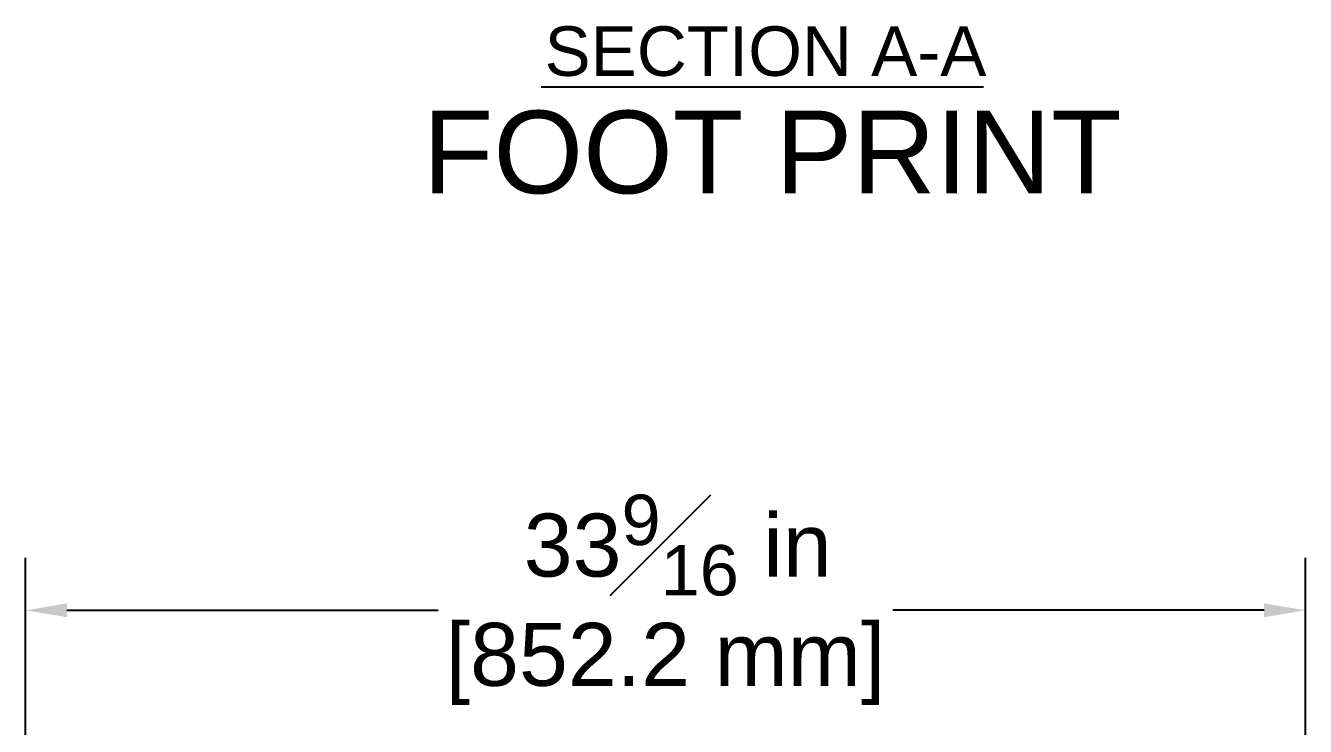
# Model space of a CAD drawing. Header units: inches. Extents: x 14 to 368, y 5 to 236.
# Drawn here: x 173.74 to 207.3, y 129.3 to 147.67 of the extents above; entities that cross this region are included whole.
import ezdxf

# ---------------------------------------------------------------- set-up
doc = ezdxf.new("R2010")
doc.units = ezdxf.units.IN
doc.header["$LTSCALE"] = 11
doc.header["$MEASUREMENT"] = 0
doc.layers.add('Dimension (ANSI)', color=7, linetype='Continuous', lineweight=25)
doc.layers.add('Symbol', color=7, linetype='Continuous', lineweight=25)
doc.styles.add('MEMCOR Medium', font='arial.ttf')
doc.styles.add('Standard Large', font='arial.ttf')
doc.styles.add('Text Style347', font='arial.ttf')
doc.dimstyles.new('Default (ANSI)', dxfattribs={"dimscale": 11, "dimtxt": 0.15, "dimasz": 0.098425, "dimexe": 0.125, "dimexo": 0.0625, "dimgap": 0.031496, "dimtad": 0, "dimtih": 1, "dimtoh": 1, "dimdec": 4, "dimrnd": 1e-08, "dimzin": 3, "dimdsep": 46, "dimlunit": 5, "dimtxsty": 'MEMCOR Medium', "dimcen": 0.09, "dimdle": 0.393701, "dimclrd": 256, "dimclre": 256, "dimclrt": 256, "dimadec": 0, "dimazin": 1, "dimtfac": 0.8, "dimtofl": 0, "dimtmove": 0, "dimatfit": 3, "dimfxl": 1, "dimfrac": 1, "dimtolj": 1, "dimtzin": 4, "dimlwd": -1, "dimlwe": -1, "dimarcsym": 0})

# ---------------------------------------------------------------- blocks, each defined once
blk = doc.blocks.new('*D26')
at = {"layer": 'Defpoints', "color": 0, "transparency": 16777216}
for p in [(207.295, 132.344), (173.742, 113.439), (207.295, 113.439)]:
    blk.add_point(p, dxfattribs=at)
at = {"layer": 'Dimension (ANSI)', "transparency": 16777216}
for p, q in [((173.742, 114.126), (173.742, 133.719)), ((207.295, 114.126), (207.295, 133.719)), ((174.825, 132.344), (184.561, 132.344)), ((206.213, 132.344), (196.477, 132.344))]:
    blk.add_line(p, q, dxfattribs=at)
for points in [[(174.825, 132.524), (174.825, 132.163), (173.742, 132.344)], [(206.213, 132.524), (206.213, 132.163), (207.295, 132.344)]]:
    blk.add_solid(points, dxfattribs=at)
at = {"layer": 'Dimension (ANSI)', "transparency": 16777216, "char_height": 1.65, "attachment_point": 5, "style": 'MEMCOR Medium'}
for s, insert in [('\\A1; 33{\\H0.8x;\\S9#16;} in', (190.519, 134.053)), ('\\A1;[852.2 mm]', (190.519, 130.94))]:
    blk.add_mtext(s, dxfattribs=dict(at, insert=insert))

msp = doc.modelspace()

# ---------------------------------------------------------------- linework, layer by layer
at = {"layer": 'Symbol', "lineweight": 25}
msp.add_line((187.262679, 146.059098), (198.856629, 146.059098), dxfattribs=at)

# ---------------------------------------------------------------- texts
at = {"layer": 'Symbol', "attachment_point": 7}
for s, insert, char_height, style in [('SECTION A-A', (187.347828, 146.329383), 1.29799995, 'Text Style347'), ('FOOT PRINT', (184.158828, 143.239751), 2.1653543, 'Standard Large')]:
    msp.add_mtext(s, dxfattribs=dict(at, insert=insert, char_height=char_height, style=style))

# ---------------------------------------------------------------- dimensions: what is measured, and where the dimension line sits
at = {"layer": 'Dimension (ANSI)'}
dim = msp.add_linear_dim(base=(207.295265, 132.343659), p1=(173.74242, 113.43876), p2=(207.295265, 113.43876), angle=180, text=' <> in\\X[852.2 mm]', dimstyle='Default (ANSI)', override={"dimgap": 0.031496, "dimtih": 0, "dimtoh": 0, "dimdec": 4, "dimpost": '', "dimtol": 0, "dimlim": 0, "dimtp": 0, "dimtm": 0, "dimtdec": 2, "dimatfit": 1}, dxfattribs=at)
dim.commit()
dim.dimension.update_dxf_attribs({"geometry": '*D26', "text_midpoint": (190.518842, 132.343659), "dimtype": 160})

doc.saveas('drawing.dxf')
